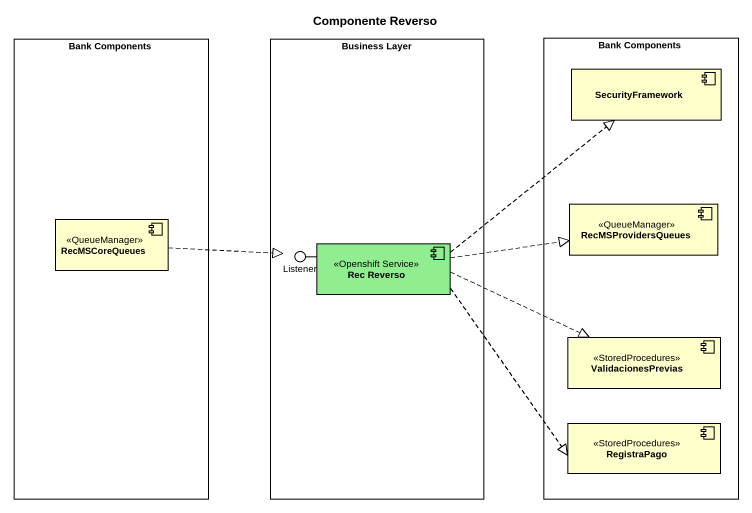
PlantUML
@startuml
title Componente Reverso
rectangle "Bank Components" as Bank_Components {
  component RecMSCoreQueues <<QueueManager>>
}
rectangle "Business Layer" as Business_Layer {
  component "Rec Reverso" as Rec_Reverso <<Openshift Service>> #90EE90
}
rectangle "Bank Components" as Bank_Components_2 {
  component SecurityFramework
  component RecMSProvidersQueues <<QueueManager>>
  component ValidacionesPrevias <<StoredProcedures>>
  component RegistraPago <<StoredProcedures>>
}
() Listener
Rec_Reverso -left- Listener
RecMSCoreQueues .right.|> Listener
Rec_Reverso .up.|> SecurityFramework
Rec_Reverso .right.|> RecMSProvidersQueues
Rec_Reverso .right.|> ValidacionesPrevias
Rec_Reverso ..|> RegistraPago
@enduml
